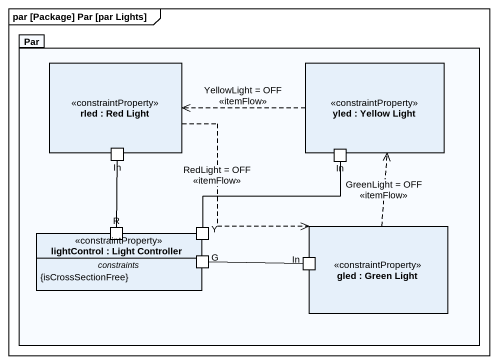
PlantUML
@startuml
mainframe par [Package] Par [par Lights]
package "Par" as Par_ {
  rectangle "rled : Red Light" as rled_Red_Light <<constraintProperty>> {
    port In
  }
  rectangle "yled : Yellow Light" as yled_Yellow_Light <<constraintProperty>> {
    port "In" as In_2
  }
  rectangle "lightControl : Light Controller" as lightControl_Light <<constraintProperty>> {
    port R
    port Y
    port G
  }
  rectangle "gled : Green Light" as gled_Green_Light <<constraintProperty>> {
    port "In" as In_3
  }
}
rled_Red_Light ..> gled_Green_Light : RedLight = OFF\n<<itemFlow>>
yled_Yellow_Light .left.> rled_Red_Light : YellowLight = OFF\n<<itemFlow>>
R -up- In
Y -right- In_2
gled_Green_Light .up.> yled_Yellow_Light : GreenLight = OFF\n<<itemFlow>>
G -right- In_3
@enduml
